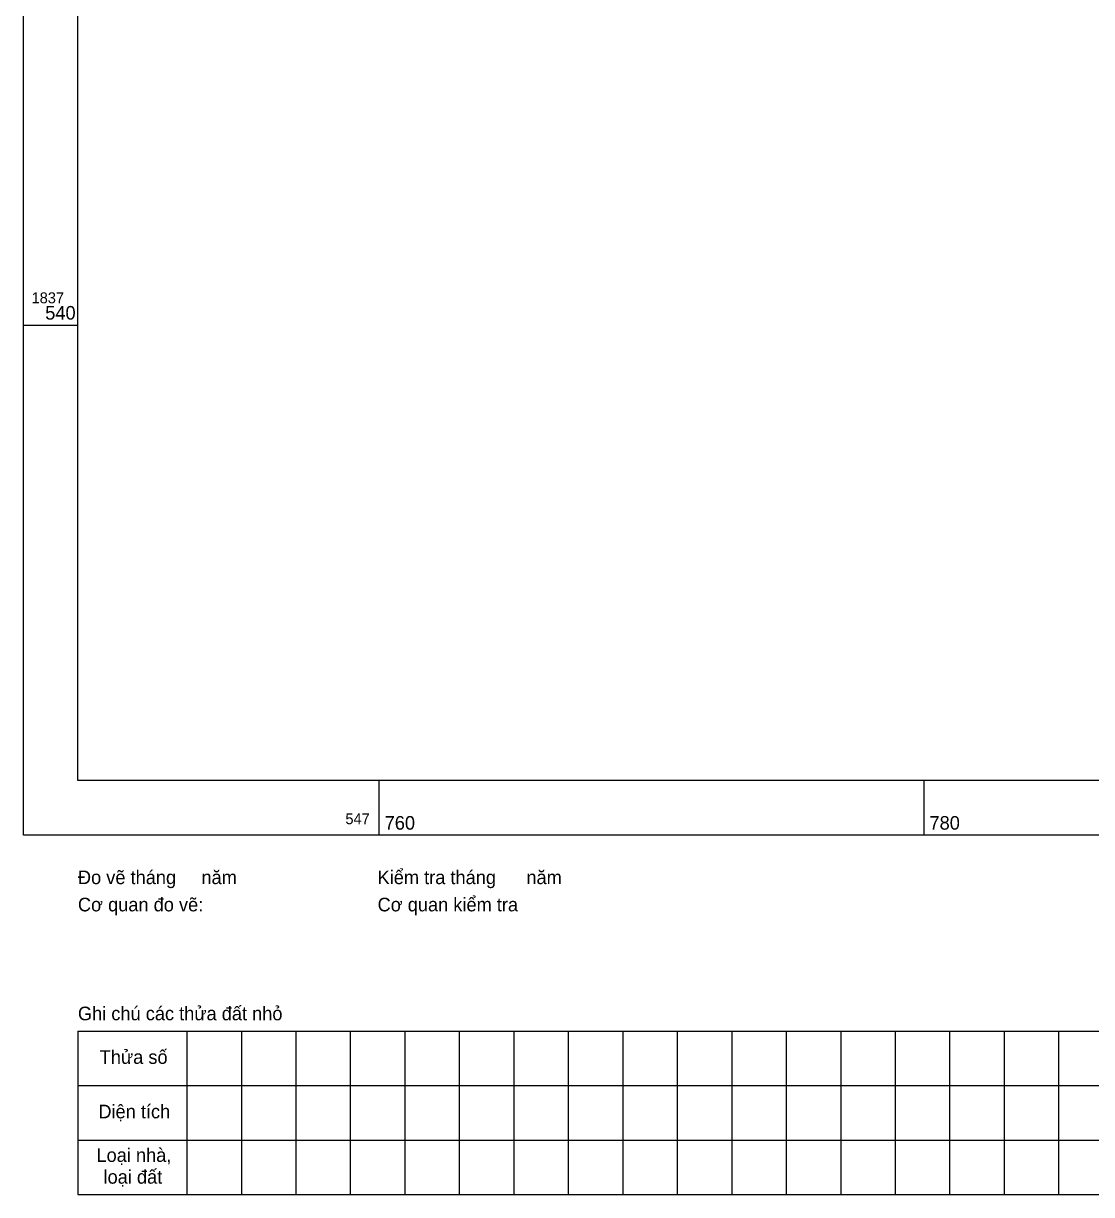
# Model space of a CAD drawing. Extents: x 547747 to 549324, y 1837450 to 1838029.
# Drawn here: x 548680.32 to 548719.53, y 1837449.99 to 1837493 of the extents above; entities that cross this region are included whole.
import ezdxf

# ---------------------------------------------------------------- set-up
doc = ezdxf.new("R2010")
doc.units = 0
doc.layers.add('Level 58', color=7, linetype='Continuous')

msp = doc.modelspace()

# ---------------------------------------------------------------- linework, layer by layer
at = {"layer": 'Level 58'}
for p, q in [((548680.32, 1837481.92), (548682.32, 1837481.92)), ((548680.32, 1837481.92), (548682.32, 1837481.92)), ((548680.32, 1837481.92), (548682.32, 1837481.92)), ((548680.32, 1837481.92), (548682.32, 1837481.92)), ((548680.32, 1837481.92), (548682.32, 1837481.92)), ((548693.38, 1837463.19), (548693.38, 1837465.19)), ((548693.38, 1837463.19), (548693.38, 1837465.19)), ((548693.38, 1837463.19), (548693.38, 1837465.19)), ((548693.38, 1837463.19), (548693.38, 1837465.19)), ((548693.38, 1837463.19), (548693.38, 1837465.19)), ((548713.38, 1837463.19), (548713.38, 1837465.19)), ((548713.38, 1837463.19), (548713.38, 1837465.19)), ((548713.38, 1837463.19), (548713.38, 1837465.19)), ((548713.38, 1837463.19), (548713.38, 1837465.19)), ((548713.38, 1837463.19), (548713.38, 1837465.19)), ((548682.32, 1837455.99), (548684.32, 1837455.99)), ((548682.32, 1837455.99), (548682.32, 1837449.99)), ((548682.32, 1837455.99), (548684.32, 1837455.99)), ((548682.32, 1837455.99), (548682.32, 1837449.99)), ((548682.32, 1837455.99), (548684.32, 1837455.99)), ((548682.32, 1837455.99), (548682.32, 1837449.99)), ((548682.32, 1837455.99), (548684.32, 1837455.99)), ((548682.32, 1837455.99), (548682.32, 1837449.99)), ((548682.32, 1837455.99), (548684.32, 1837455.99)), ((548682.32, 1837455.99), (548682.32, 1837449.99)), ((548684.32, 1837455.99), (548686.32, 1837455.99)), ((548684.32, 1837455.99), (548686.32, 1837455.99)), ((548684.32, 1837455.99), (548686.32, 1837455.99)), ((548684.32, 1837455.99), (548686.32, 1837455.99)), ((548684.32, 1837455.99), (548686.32, 1837455.99)), ((548686.32, 1837455.99), (548688.32, 1837455.99)), ((548686.32, 1837455.99), (548686.32, 1837449.99)), ((548686.32, 1837455.99), (548688.32, 1837455.99)), ((548686.32, 1837455.99), (548686.32, 1837449.99)), ((548686.32, 1837455.99), (548688.32, 1837455.99)), ((548686.32, 1837455.99), (548686.32, 1837449.99)), ((548686.32, 1837455.99), (548688.32, 1837455.99)), ((548686.32, 1837455.99), (548686.32, 1837449.99)), ((548686.32, 1837455.99), (548688.32, 1837455.99)), ((548686.32, 1837455.99), (548686.32, 1837449.99)), ((548688.32, 1837455.99), (548690.32, 1837455.99)), ((548688.32, 1837455.99), (548688.32, 1837449.99)), ((548688.32, 1837455.99), (548690.32, 1837455.99)), ((548688.32, 1837455.99), (548688.32, 1837449.99)), ((548688.32, 1837455.99), (548690.32, 1837455.99)), ((548688.32, 1837455.99), (548688.32, 1837449.99)), ((548688.32, 1837455.99), (548690.32, 1837455.99)), ((548688.32, 1837455.99), (548688.32, 1837449.99)), ((548688.32, 1837455.99), (548690.32, 1837455.99)), ((548688.32, 1837455.99), (548688.32, 1837449.99)), ((548690.32, 1837455.99), (548692.32, 1837455.99)), ((548690.32, 1837455.99), (548690.32, 1837449.99)), ((548690.32, 1837455.99), (548692.32, 1837455.99)), ((548690.32, 1837455.99), (548690.32, 1837449.99)), ((548690.32, 1837455.99), (548692.32, 1837455.99)), ((548690.32, 1837455.99), (548690.32, 1837449.99)), ((548690.32, 1837455.99), (548692.32, 1837455.99)), ((548690.32, 1837455.99), (548690.32, 1837449.99)), ((548690.32, 1837455.99), (548692.32, 1837455.99)), ((548690.32, 1837455.99), (548690.32, 1837449.99)), ((548692.32, 1837455.99), (548694.32, 1837455.99)), ((548692.32, 1837455.99), (548692.32, 1837449.99)), ((548692.32, 1837455.99), (548694.32, 1837455.99)), ((548692.32, 1837455.99), (548692.32, 1837449.99)), ((548692.32, 1837455.99), (548694.32, 1837455.99)), ((548692.32, 1837455.99), (548692.32, 1837449.99)), ((548692.32, 1837455.99), (548694.32, 1837455.99)), ((548692.32, 1837455.99), (548692.32, 1837449.99)), ((548692.32, 1837455.99), (548694.32, 1837455.99)), ((548692.32, 1837455.99), (548692.32, 1837449.99)), ((548694.32, 1837455.99), (548696.32, 1837455.99)), ((548694.32, 1837455.99), (548694.32, 1837449.99)), ((548694.32, 1837455.99), (548696.32, 1837455.99)), ((548694.32, 1837455.99), (548694.32, 1837449.99)), ((548694.32, 1837455.99), (548696.32, 1837455.99)), ((548694.32, 1837455.99), (548694.32, 1837449.99)), ((548694.32, 1837455.99), (548696.32, 1837455.99)), ((548694.32, 1837455.99), (548694.32, 1837449.99)), ((548694.32, 1837455.99), (548696.32, 1837455.99)), ((548694.32, 1837455.99), (548694.32, 1837449.99)), ((548696.32, 1837455.99), (548698.32, 1837455.99)), ((548696.32, 1837455.99), (548696.32, 1837449.99)), ((548696.32, 1837455.99), (548698.32, 1837455.99)), ((548696.32, 1837455.99), (548696.32, 1837449.99)), ((548696.32, 1837455.99), (548698.32, 1837455.99)), ((548696.32, 1837455.99), (548696.32, 1837449.99)), ((548696.32, 1837455.99), (548698.32, 1837455.99)), ((548696.32, 1837455.99), (548696.32, 1837449.99)), ((548696.32, 1837455.99), (548698.32, 1837455.99)), ((548696.32, 1837455.99), (548696.32, 1837449.99)), ((548698.32, 1837455.99), (548700.32, 1837455.99)), ((548698.32, 1837455.99), (548698.32, 1837449.99)), ((548698.32, 1837455.99), (548700.32, 1837455.99)), ((548698.32, 1837455.99), (548698.32, 1837449.99)), ((548698.32, 1837455.99), (548700.32, 1837455.99)), ((548698.32, 1837455.99), (548698.32, 1837449.99)), ((548698.32, 1837455.99), (548700.32, 1837455.99)), ((548698.32, 1837455.99), (548698.32, 1837449.99)), ((548698.32, 1837455.99), (548700.32, 1837455.99)), ((548698.32, 1837455.99), (548698.32, 1837449.99)), ((548700.32, 1837455.99), (548702.32, 1837455.99)), ((548700.32, 1837455.99), (548700.32, 1837449.99)), ((548700.32, 1837455.99), (548702.32, 1837455.99)), ((548700.32, 1837455.99), (548700.32, 1837449.99)), ((548700.32, 1837455.99), (548702.32, 1837455.99)), ((548700.32, 1837455.99), (548700.32, 1837449.99)), ((548700.32, 1837455.99), (548702.32, 1837455.99)), ((548700.32, 1837455.99), (548700.32, 1837449.99)), ((548700.32, 1837455.99), (548702.32, 1837455.99)), ((548700.32, 1837455.99), (548700.32, 1837449.99)), ((548702.32, 1837455.99), (548704.32, 1837455.99)), ((548702.32, 1837455.99), (548702.32, 1837449.99)), ((548702.32, 1837455.99), (548704.32, 1837455.99)), ((548702.32, 1837455.99), (548702.32, 1837449.99)), ((548702.32, 1837455.99), (548704.32, 1837455.99)), ((548702.32, 1837455.99), (548702.32, 1837449.99)), ((548702.32, 1837455.99), (548704.32, 1837455.99)), ((548702.32, 1837455.99), (548702.32, 1837449.99)), ((548702.32, 1837455.99), (548704.32, 1837455.99)), ((548702.32, 1837455.99), (548702.32, 1837449.99)), ((548704.32, 1837455.99), (548706.32, 1837455.99)), ((548704.32, 1837455.99), (548704.32, 1837449.99)), ((548704.32, 1837455.99), (548706.32, 1837455.99)), ((548704.32, 1837455.99), (548704.32, 1837449.99)), ((548704.32, 1837455.99), (548706.32, 1837455.99)), ((548704.32, 1837455.99), (548704.32, 1837449.99)), ((548704.32, 1837455.99), (548706.32, 1837455.99)), ((548704.32, 1837455.99), (548704.32, 1837449.99)), ((548704.32, 1837455.99), (548706.32, 1837455.99)), ((548704.32, 1837455.99), (548704.32, 1837449.99)), ((548706.32, 1837455.99), (548708.32, 1837455.99)), ((548706.32, 1837455.99), (548706.32, 1837449.99)), ((548706.32, 1837455.99), (548708.32, 1837455.99)), ((548706.32, 1837455.99), (548706.32, 1837449.99)), ((548706.32, 1837455.99), (548708.32, 1837455.99)), ((548706.32, 1837455.99), (548706.32, 1837449.99)), ((548706.32, 1837455.99), (548708.32, 1837455.99)), ((548706.32, 1837455.99), (548706.32, 1837449.99)), ((548706.32, 1837455.99), (548708.32, 1837455.99)), ((548706.32, 1837455.99), (548706.32, 1837449.99)), ((548708.32, 1837455.99), (548710.32, 1837455.99)), ((548708.32, 1837455.99), (548708.32, 1837449.99)), ((548708.32, 1837455.99), (548710.32, 1837455.99)), ((548708.32, 1837455.99), (548708.32, 1837449.99)), ((548708.32, 1837455.99), (548710.32, 1837455.99)), ((548708.32, 1837455.99), (548708.32, 1837449.99)), ((548708.32, 1837455.99), (548710.32, 1837455.99)), ((548708.32, 1837455.99), (548708.32, 1837449.99)), ((548708.32, 1837455.99), (548710.32, 1837455.99)), ((548708.32, 1837455.99), (548708.32, 1837449.99)), ((548710.32, 1837455.99), (548712.32, 1837455.99)), ((548710.32, 1837455.99), (548710.32, 1837449.99)), ((548710.32, 1837455.99), (548712.32, 1837455.99)), ((548710.32, 1837455.99), (548710.32, 1837449.99)), ((548710.32, 1837455.99), (548712.32, 1837455.99)), ((548710.32, 1837455.99), (548710.32, 1837449.99)), ((548710.32, 1837455.99), (548712.32, 1837455.99)), ((548710.32, 1837455.99), (548710.32, 1837449.99)), ((548710.32, 1837455.99), (548712.32, 1837455.99)), ((548710.32, 1837455.99), (548710.32, 1837449.99)), ((548712.32, 1837455.99), (548714.32, 1837455.99)), ((548712.32, 1837455.99), (548712.32, 1837449.99)), ((548712.32, 1837455.99), (548714.32, 1837455.99)), ((548712.32, 1837455.99), (548712.32, 1837449.99)), ((548712.32, 1837455.99), (548714.32, 1837455.99)), ((548712.32, 1837455.99), (548712.32, 1837449.99)), ((548712.32, 1837455.99), (548714.32, 1837455.99)), ((548712.32, 1837455.99), (548712.32, 1837449.99)), ((548712.32, 1837455.99), (548714.32, 1837455.99)), ((548712.32, 1837455.99), (548712.32, 1837449.99)), ((548714.32, 1837455.99), (548716.32, 1837455.99)), ((548714.32, 1837455.99), (548714.32, 1837449.99)), ((548714.32, 1837455.99), (548716.32, 1837455.99)), ((548714.32, 1837455.99), (548714.32, 1837449.99)), ((548714.32, 1837455.99), (548716.32, 1837455.99)), ((548714.32, 1837455.99), (548714.32, 1837449.99)), ((548714.32, 1837455.99), (548716.32, 1837455.99)), ((548714.32, 1837455.99), (548714.32, 1837449.99)), ((548714.32, 1837455.99), (548716.32, 1837455.99)), ((548714.32, 1837455.99), (548714.32, 1837449.99)), ((548716.32, 1837455.99), (548718.32, 1837455.99)), ((548716.32, 1837455.99), (548716.32, 1837449.99)), ((548716.32, 1837455.99), (548718.32, 1837455.99)), ((548716.32, 1837455.99), (548716.32, 1837449.99)), ((548716.32, 1837455.99), (548718.32, 1837455.99)), ((548716.32, 1837455.99), (548716.32, 1837449.99)), ((548716.32, 1837455.99), (548718.32, 1837455.99)), ((548716.32, 1837455.99), (548716.32, 1837449.99)), ((548716.32, 1837455.99), (548718.32, 1837455.99)), ((548716.32, 1837455.99), (548716.32, 1837449.99)), ((548718.32, 1837455.99), (548720.32, 1837455.99)), ((548718.32, 1837455.99), (548718.32, 1837449.99)), ((548718.32, 1837455.99), (548720.32, 1837455.99)), ((548718.32, 1837455.99), (548718.32, 1837449.99)), ((548718.32, 1837455.99), (548720.32, 1837455.99)), ((548718.32, 1837455.99), (548718.32, 1837449.99)), ((548718.32, 1837455.99), (548720.32, 1837455.99)), ((548718.32, 1837455.99), (548718.32, 1837449.99)), ((548718.32, 1837455.99), (548720.32, 1837455.99)), ((548718.32, 1837455.99), (548718.32, 1837449.99)), ((548682.32, 1837453.99), (548684.32, 1837453.99)), ((548682.32, 1837453.99), (548684.32, 1837453.99)), ((548682.32, 1837453.99), (548684.32, 1837453.99)), ((548682.32, 1837453.99), (548684.32, 1837453.99)), ((548682.32, 1837453.99), (548684.32, 1837453.99)), ((548684.32, 1837453.99), (548686.32, 1837453.99)), ((548684.32, 1837453.99), (548686.32, 1837453.99)), ((548684.32, 1837453.99), (548686.32, 1837453.99)), ((548684.32, 1837453.99), (548686.32, 1837453.99)), ((548684.32, 1837453.99), (548686.32, 1837453.99)), ((548686.32, 1837453.99), (548688.32, 1837453.99)), ((548686.32, 1837453.99), (548688.32, 1837453.99)), ((548686.32, 1837453.99), (548688.32, 1837453.99)), ((548686.32, 1837453.99), (548688.32, 1837453.99)), ((548686.32, 1837453.99), (548688.32, 1837453.99)), ((548688.32, 1837453.99), (548690.32, 1837453.99)), ((548688.32, 1837453.99), (548690.32, 1837453.99)), ((548688.32, 1837453.99), (548690.32, 1837453.99)), ((548688.32, 1837453.99), (548690.32, 1837453.99)), ((548688.32, 1837453.99), (548690.32, 1837453.99)), ((548690.32, 1837453.99), (548692.32, 1837453.99)), ((548690.32, 1837453.99), (548692.32, 1837453.99)), ((548690.32, 1837453.99), (548692.32, 1837453.99)), ((548690.32, 1837453.99), (548692.32, 1837453.99)), ((548690.32, 1837453.99), (548692.32, 1837453.99)), ((548692.32, 1837453.99), (548694.32, 1837453.99)), ((548692.32, 1837453.99), (548694.32, 1837453.99)), ((548692.32, 1837453.99), (548694.32, 1837453.99)), ((548692.32, 1837453.99), (548694.32, 1837453.99)), ((548692.32, 1837453.99), (548694.32, 1837453.99)), ((548694.32, 1837453.99), (548696.32, 1837453.99)), ((548694.32, 1837453.99), (548696.32, 1837453.99)), ((548694.32, 1837453.99), (548696.32, 1837453.99)), ((548694.32, 1837453.99), (548696.32, 1837453.99)), ((548694.32, 1837453.99), (548696.32, 1837453.99)), ((548696.32, 1837453.99), (548698.32, 1837453.99)), ((548696.32, 1837453.99), (548698.32, 1837453.99)), ((548696.32, 1837453.99), (548698.32, 1837453.99)), ((548696.32, 1837453.99), (548698.32, 1837453.99)), ((548696.32, 1837453.99), (548698.32, 1837453.99)), ((548698.32, 1837453.99), (548700.32, 1837453.99)), ((548698.32, 1837453.99), (548700.32, 1837453.99)), ((548698.32, 1837453.99), (548700.32, 1837453.99)), ((548698.32, 1837453.99), (548700.32, 1837453.99)), ((548698.32, 1837453.99), (548700.32, 1837453.99)), ((548700.32, 1837453.99), (548702.32, 1837453.99)), ((548700.32, 1837453.99), (548702.32, 1837453.99)), ((548700.32, 1837453.99), (548702.32, 1837453.99)), ((548700.32, 1837453.99), (548702.32, 1837453.99)), ((548700.32, 1837453.99), (548702.32, 1837453.99)), ((548702.32, 1837453.99), (548704.32, 1837453.99)), ((548702.32, 1837453.99), (548704.32, 1837453.99)), ((548702.32, 1837453.99), (548704.32, 1837453.99)), ((548702.32, 1837453.99), (548704.32, 1837453.99)), ((548702.32, 1837453.99), (548704.32, 1837453.99)), ((548704.32, 1837453.99), (548706.32, 1837453.99)), ((548704.32, 1837453.99), (548706.32, 1837453.99)), ((548704.32, 1837453.99), (548706.32, 1837453.99)), ((548704.32, 1837453.99), (548706.32, 1837453.99)), ((548704.32, 1837453.99), (548706.32, 1837453.99)), ((548706.32, 1837453.99), (548708.32, 1837453.99)), ((548706.32, 1837453.99), (548708.32, 1837453.99)), ((548706.32, 1837453.99), (548708.32, 1837453.99)), ((548706.32, 1837453.99), (548708.32, 1837453.99)), ((548706.32, 1837453.99), (548708.32, 1837453.99)), ((548708.32, 1837453.99), (548710.32, 1837453.99)), ((548708.32, 1837453.99), (548710.32, 1837453.99)), ((548708.32, 1837453.99), (548710.32, 1837453.99)), ((548708.32, 1837453.99), (548710.32, 1837453.99)), ((548708.32, 1837453.99), (548710.32, 1837453.99)), ((548710.32, 1837453.99), (548712.32, 1837453.99)), ((548710.32, 1837453.99), (548712.32, 1837453.99)), ((548710.32, 1837453.99), (548712.32, 1837453.99)), ((548710.32, 1837453.99), (548712.32, 1837453.99)), ((548710.32, 1837453.99), (548712.32, 1837453.99)), ((548712.32, 1837453.99), (548714.32, 1837453.99)), ((548712.32, 1837453.99), (548714.32, 1837453.99)), ((548712.32, 1837453.99), (548714.32, 1837453.99)), ((548712.32, 1837453.99), (548714.32, 1837453.99)), ((548712.32, 1837453.99), (548714.32, 1837453.99)), ((548714.32, 1837453.99), (548716.32, 1837453.99)), ((548714.32, 1837453.99), (548716.32, 1837453.99)), ((548714.32, 1837453.99), (548716.32, 1837453.99)), ((548714.32, 1837453.99), (548716.32, 1837453.99)), ((548714.32, 1837453.99), (548716.32, 1837453.99)), ((548716.32, 1837453.99), (548718.32, 1837453.99)), ((548716.32, 1837453.99), (548718.32, 1837453.99)), ((548716.32, 1837453.99), (548718.32, 1837453.99)), ((548716.32, 1837453.99), (548718.32, 1837453.99)), ((548716.32, 1837453.99), (548718.32, 1837453.99)), ((548718.32, 1837453.99), (548720.32, 1837453.99)), ((548718.32, 1837453.99), (548720.32, 1837453.99)), ((548718.32, 1837453.99), (548720.32, 1837453.99)), ((548718.32, 1837453.99), (548720.32, 1837453.99)), ((548718.32, 1837453.99), (548720.32, 1837453.99)), ((548682.32, 1837451.99), (548684.32, 1837451.99)), ((548682.32, 1837451.99), (548684.32, 1837451.99)), ((548682.32, 1837451.99), (548684.32, 1837451.99)), ((548682.32, 1837451.99), (548684.32, 1837451.99)), ((548682.32, 1837451.99), (548684.32, 1837451.99)), ((548684.32, 1837451.99), (548686.32, 1837451.99)), ((548684.32, 1837451.99), (548686.32, 1837451.99)), ((548684.32, 1837451.99), (548686.32, 1837451.99)), ((548684.32, 1837451.99), (548686.32, 1837451.99)), ((548684.32, 1837451.99), (548686.32, 1837451.99)), ((548686.32, 1837451.99), (548688.32, 1837451.99)), ((548686.32, 1837451.99), (548688.32, 1837451.99)), ((548686.32, 1837451.99), (548688.32, 1837451.99)), ((548686.32, 1837451.99), (548688.32, 1837451.99)), ((548686.32, 1837451.99), (548688.32, 1837451.99)), ((548688.32, 1837451.99), (548690.32, 1837451.99)), ((548688.32, 1837451.99), (548690.32, 1837451.99)), ((548688.32, 1837451.99), (548690.32, 1837451.99)), ((548688.32, 1837451.99), (548690.32, 1837451.99)), ((548688.32, 1837451.99), (548690.32, 1837451.99)), ((548690.32, 1837451.99), (548692.32, 1837451.99)), ((548690.32, 1837451.99), (548692.32, 1837451.99)), ((548690.32, 1837451.99), (548692.32, 1837451.99)), ((548690.32, 1837451.99), (548692.32, 1837451.99)), ((548690.32, 1837451.99), (548692.32, 1837451.99)), ((548692.32, 1837451.99), (548694.32, 1837451.99)), ((548692.32, 1837451.99), (548694.32, 1837451.99)), ((548692.32, 1837451.99), (548694.32, 1837451.99)), ((548692.32, 1837451.99), (548694.32, 1837451.99)), ((548692.32, 1837451.99), (548694.32, 1837451.99)), ((548694.32, 1837451.99), (548696.32, 1837451.99)), ((548694.32, 1837451.99), (548696.32, 1837451.99)), ((548694.32, 1837451.99), (548696.32, 1837451.99)), ((548694.32, 1837451.99), (548696.32, 1837451.99)), ((548694.32, 1837451.99), (548696.32, 1837451.99)), ((548696.32, 1837451.99), (548698.32, 1837451.99)), ((548696.32, 1837451.99), (548698.32, 1837451.99)), ((548696.32, 1837451.99), (548698.32, 1837451.99)), ((548696.32, 1837451.99), (548698.32, 1837451.99)), ((548696.32, 1837451.99), (548698.32, 1837451.99)), ((548698.32, 1837451.99), (548700.32, 1837451.99)), ((548698.32, 1837451.99), (548700.32, 1837451.99)), ((548698.32, 1837451.99), (548700.32, 1837451.99)), ((548698.32, 1837451.99), (548700.32, 1837451.99)), ((548698.32, 1837451.99), (548700.32, 1837451.99)), ((548700.32, 1837451.99), (548702.32, 1837451.99)), ((548700.32, 1837451.99), (548702.32, 1837451.99)), ((548700.32, 1837451.99), (548702.32, 1837451.99)), ((548700.32, 1837451.99), (548702.32, 1837451.99)), ((548700.32, 1837451.99), (548702.32, 1837451.99)), ((548702.32, 1837451.99), (548704.32, 1837451.99)), ((548702.32, 1837451.99), (548704.32, 1837451.99)), ((548702.32, 1837451.99), (548704.32, 1837451.99)), ((548702.32, 1837451.99), (548704.32, 1837451.99)), ((548702.32, 1837451.99), (548704.32, 1837451.99)), ((548704.32, 1837451.99), (548706.32, 1837451.99)), ((548704.32, 1837451.99), (548706.32, 1837451.99)), ((548704.32, 1837451.99), (548706.32, 1837451.99)), ((548704.32, 1837451.99), (548706.32, 1837451.99)), ((548704.32, 1837451.99), (548706.32, 1837451.99)), ((548706.32, 1837451.99), (548708.32, 1837451.99)), ((548706.32, 1837451.99), (548708.32, 1837451.99)), ((548706.32, 1837451.99), (548708.32, 1837451.99)), ((548706.32, 1837451.99), (548708.32, 1837451.99)), ((548706.32, 1837451.99), (548708.32, 1837451.99)), ((548708.32, 1837451.99), (548710.32, 1837451.99)), ((548708.32, 1837451.99), (548710.32, 1837451.99)), ((548708.32, 1837451.99), (548710.32, 1837451.99)), ((548708.32, 1837451.99), (548710.32, 1837451.99)), ((548708.32, 1837451.99), (548710.32, 1837451.99)), ((548710.32, 1837451.99), (548712.32, 1837451.99)), ((548710.32, 1837451.99), (548712.32, 1837451.99)), ((548710.32, 1837451.99), (548712.32, 1837451.99)), ((548710.32, 1837451.99), (548712.32, 1837451.99)), ((548710.32, 1837451.99), (548712.32, 1837451.99)), ((548712.32, 1837451.99), (548714.32, 1837451.99)), ((548712.32, 1837451.99), (548714.32, 1837451.99)), ((548712.32, 1837451.99), (548714.32, 1837451.99)), ((548712.32, 1837451.99), (548714.32, 1837451.99)), ((548712.32, 1837451.99), (548714.32, 1837451.99)), ((548714.32, 1837451.99), (548716.32, 1837451.99)), ((548714.32, 1837451.99), (548716.32, 1837451.99)), ((548714.32, 1837451.99), (548716.32, 1837451.99)), ((548714.32, 1837451.99), (548716.32, 1837451.99)), ((548714.32, 1837451.99), (548716.32, 1837451.99)), ((548716.32, 1837451.99), (548718.32, 1837451.99)), ((548716.32, 1837451.99), (548718.32, 1837451.99)), ((548716.32, 1837451.99), (548718.32, 1837451.99)), ((548716.32, 1837451.99), (548718.32, 1837451.99)), ((548716.32, 1837451.99), (548718.32, 1837451.99)), ((548718.32, 1837451.99), (548720.32, 1837451.99)), ((548718.32, 1837451.99), (548720.32, 1837451.99)), ((548718.32, 1837451.99), (548720.32, 1837451.99)), ((548718.32, 1837451.99), (548720.32, 1837451.99)), ((548718.32, 1837451.99), (548720.32, 1837451.99)), ((548682.32, 1837449.99), (548684.32, 1837449.99)), ((548682.32, 1837449.99), (548684.32, 1837449.99)), ((548682.32, 1837449.99), (548684.32, 1837449.99)), ((548682.32, 1837449.99), (548684.32, 1837449.99)), ((548682.32, 1837449.99), (548684.32, 1837449.99)), ((548684.32, 1837449.99), (548686.32, 1837449.99)), ((548684.32, 1837449.99), (548686.32, 1837449.99)), ((548684.32, 1837449.99), (548686.32, 1837449.99)), ((548684.32, 1837449.99), (548686.32, 1837449.99)), ((548684.32, 1837449.99), (548686.32, 1837449.99)), ((548686.32, 1837449.99), (548688.32, 1837449.99)), ((548686.32, 1837449.99), (548688.32, 1837449.99)), ((548686.32, 1837449.99), (548688.32, 1837449.99)), ((548686.32, 1837449.99), (548688.32, 1837449.99)), ((548686.32, 1837449.99), (548688.32, 1837449.99)), ((548688.32, 1837449.99), (548690.32, 1837449.99)), ((548688.32, 1837449.99), (548690.32, 1837449.99)), ((548688.32, 1837449.99), (548690.32, 1837449.99)), ((548688.32, 1837449.99), (548690.32, 1837449.99)), ((548688.32, 1837449.99), (548690.32, 1837449.99)), ((548690.32, 1837449.99), (548692.32, 1837449.99)), ((548690.32, 1837449.99), (548692.32, 1837449.99)), ((548690.32, 1837449.99), (548692.32, 1837449.99)), ((548690.32, 1837449.99), (548692.32, 1837449.99)), ((548690.32, 1837449.99), (548692.32, 1837449.99)), ((548692.32, 1837449.99), (548694.32, 1837449.99)), ((548692.32, 1837449.99), (548694.32, 1837449.99)), ((548692.32, 1837449.99), (548694.32, 1837449.99)), ((548692.32, 1837449.99), (548694.32, 1837449.99)), ((548692.32, 1837449.99), (548694.32, 1837449.99)), ((548694.32, 1837449.99), (548696.32, 1837449.99)), ((548694.32, 1837449.99), (548696.32, 1837449.99)), ((548694.32, 1837449.99), (548696.32, 1837449.99)), ((548694.32, 1837449.99), (548696.32, 1837449.99)), ((548694.32, 1837449.99), (548696.32, 1837449.99)), ((548696.32, 1837449.99), (548698.32, 1837449.99)), ((548696.32, 1837449.99), (548698.32, 1837449.99)), ((548696.32, 1837449.99), (548698.32, 1837449.99)), ((548696.32, 1837449.99), (548698.32, 1837449.99)), ((548696.32, 1837449.99), (548698.32, 1837449.99)), ((548698.32, 1837449.99), (548700.32, 1837449.99)), ((548698.32, 1837449.99), (548700.32, 1837449.99)), ((548698.32, 1837449.99), (548700.32, 1837449.99)), ((548698.32, 1837449.99), (548700.32, 1837449.99)), ((548698.32, 1837449.99), (548700.32, 1837449.99)), ((548700.32, 1837449.99), (548702.32, 1837449.99)), ((548700.32, 1837449.99), (548702.32, 1837449.99)), ((548700.32, 1837449.99), (548702.32, 1837449.99)), ((548700.32, 1837449.99), (548702.32, 1837449.99)), ((548700.32, 1837449.99), (548702.32, 1837449.99)), ((548702.32, 1837449.99), (548704.32, 1837449.99)), ((548702.32, 1837449.99), (548704.32, 1837449.99)), ((548702.32, 1837449.99), (548704.32, 1837449.99)), ((548702.32, 1837449.99), (548704.32, 1837449.99)), ((548702.32, 1837449.99), (548704.32, 1837449.99)), ((548704.32, 1837449.99), (548706.32, 1837449.99)), ((548704.32, 1837449.99), (548706.32, 1837449.99)), ((548704.32, 1837449.99), (548706.32, 1837449.99)), ((548704.32, 1837449.99), (548706.32, 1837449.99)), ((548704.32, 1837449.99), (548706.32, 1837449.99)), ((548706.32, 1837449.99), (548708.32, 1837449.99)), ((548706.32, 1837449.99), (548708.32, 1837449.99)), ((548706.32, 1837449.99), (548708.32, 1837449.99)), ((548706.32, 1837449.99), (548708.32, 1837449.99)), ((548706.32, 1837449.99), (548708.32, 1837449.99)), ((548708.32, 1837449.99), (548710.32, 1837449.99)), ((548708.32, 1837449.99), (548710.32, 1837449.99)), ((548708.32, 1837449.99), (548710.32, 1837449.99)), ((548708.32, 1837449.99), (548710.32, 1837449.99)), ((548708.32, 1837449.99), (548710.32, 1837449.99)), ((548710.32, 1837449.99), (548712.32, 1837449.99)), ((548710.32, 1837449.99), (548712.32, 1837449.99)), ((548710.32, 1837449.99), (548712.32, 1837449.99)), ((548710.32, 1837449.99), (548712.32, 1837449.99)), ((548710.32, 1837449.99), (548712.32, 1837449.99)), ((548712.32, 1837449.99), (548714.32, 1837449.99)), ((548712.32, 1837449.99), (548714.32, 1837449.99)), ((548712.32, 1837449.99), (548714.32, 1837449.99)), ((548712.32, 1837449.99), (548714.32, 1837449.99)), ((548712.32, 1837449.99), (548714.32, 1837449.99)), ((548714.32, 1837449.99), (548716.32, 1837449.99)), ((548714.32, 1837449.99), (548716.32, 1837449.99)), ((548714.32, 1837449.99), (548716.32, 1837449.99)), ((548714.32, 1837449.99), (548716.32, 1837449.99)), ((548714.32, 1837449.99), (548716.32, 1837449.99)), ((548716.32, 1837449.99), (548718.32, 1837449.99)), ((548716.32, 1837449.99), (548718.32, 1837449.99)), ((548716.32, 1837449.99), (548718.32, 1837449.99)), ((548716.32, 1837449.99), (548718.32, 1837449.99)), ((548716.32, 1837449.99), (548718.32, 1837449.99)), ((548718.32, 1837449.99), (548720.32, 1837449.99)), ((548718.32, 1837449.99), (548720.32, 1837449.99)), ((548718.32, 1837449.99), (548720.32, 1837449.99)), ((548718.32, 1837449.99), (548720.32, 1837449.99)), ((548718.32, 1837449.99), (548720.32, 1837449.99))]:
    msp.add_line(p, q, dxfattribs=at)
for points in [[(548680.32, 1837463.19), (548680.32, 1837963.29), (549017.69, 1837963.29), (549017.69, 1837463.19)], [(548680.32, 1837463.19), (548680.32, 1837963.29), (549017.69, 1837963.29), (549017.69, 1837463.19)], [(548680.32, 1837463.19), (548680.32, 1837963.29), (549017.69, 1837963.29), (549017.69, 1837463.19)], [(548680.32, 1837463.19), (548680.32, 1837963.29), (549017.69, 1837963.29), (549017.69, 1837463.19)], [(548680.32, 1837463.19), (548680.32, 1837963.29), (549017.69, 1837963.29), (549017.69, 1837463.19)], [(548682.32, 1837961.29), (549015.69, 1837961.29), (549015.69, 1837465.19), (548682.32, 1837465.19)], [(548682.32, 1837465.19), (548682.32, 1837961.29), (549015.69, 1837961.29), (549015.69, 1837465.19)], [(548682.32, 1837465.19), (548682.32, 1837961.29), (549015.69, 1837961.29), (549015.69, 1837465.19)], [(548682.32, 1837465.19), (548682.32, 1837961.29), (549015.69, 1837961.29), (549015.69, 1837465.19)], [(548682.32, 1837465.19), (548682.32, 1837961.29), (549015.69, 1837961.29), (549015.69, 1837465.19)], [(548682.32, 1837465.19), (548682.32, 1837961.29), (549015.69, 1837961.29), (549015.69, 1837465.19)]]:
    msp.add_lwpolyline(points, close=True, dxfattribs=at)

# ---------------------------------------------------------------- texts
for s, height, p in [('1837', 0.4, (548680.62, 1837482.72)), ('1837', 0.4, (548680.62, 1837482.72)), ('1837', 0.4, (548680.62, 1837482.72)), ('1837', 0.4, (548680.62, 1837482.72)), ('1837', 0.4, (548680.62, 1837482.72)), ('540', 0.5, (548681.12, 1837482.12)), ('540', 0.5, (548681.12, 1837482.12)), ('540', 0.5, (548681.12, 1837482.12)), ('540', 0.5, (548681.12, 1837482.12)), ('540', 0.5, (548681.12, 1837482.12)), ('547', 0.4, (548692.14, 1837463.59)), ('547', 0.4, (548692.14, 1837463.59)), ('547', 0.4, (548692.14, 1837463.59)), ('547', 0.4, (548692.14, 1837463.59)), ('547', 0.4, (548692.14, 1837463.59)), ('760', 0.5, (548693.58, 1837463.39)), ('760', 0.5, (548693.58, 1837463.39)), ('760', 0.5, (548693.58, 1837463.39)), ('760', 0.5, (548693.58, 1837463.39)), ('760', 0.5, (548693.58, 1837463.39)), ('780', 0.5, (548713.58, 1837463.39)), ('780', 0.5, (548713.58, 1837463.39)), ('780', 0.5, (548713.58, 1837463.39)), ('780', 0.5, (548713.58, 1837463.39)), ('780', 0.5, (548713.58, 1837463.39)), ('Đo vẽ tháng     năm', 0.49998, (548682.32, 1837461.39)), ('Đo vẽ tháng     năm', 0.49998, (548682.32, 1837461.39)), ('Đo vẽ tháng     năm', 0.49998, (548682.32, 1837461.39)), ('Đo vẽ tháng     năm', 0.49998, (548682.32, 1837461.39)), ('Đo vẽ tháng     năm', 0.49998, (548682.32, 1837461.39)), ('Kiểm tra tháng      năm', 0.49998, (548693.32, 1837461.39)), ('Kiểm tra tháng      năm', 0.49998, (548693.32, 1837461.39)), ('Kiểm tra tháng      năm', 0.49998, (548693.32, 1837461.39)), ('Kiểm tra tháng      năm', 0.49998, (548693.32, 1837461.39)), ('Kiểm tra tháng      năm', 0.49998, (548693.32, 1837461.39)), ('Cơ quan kiểm tra', 0.49998, (548693.32, 1837460.39)), ('Cơ quan kiểm tra', 0.49998, (548693.32, 1837460.39)), ('Cơ quan kiểm tra', 0.49998, (548693.32, 1837460.39)), ('Cơ quan kiểm tra', 0.49998, (548693.32, 1837460.39)), ('Cơ quan kiểm tra', 0.49998, (548693.32, 1837460.39)), ('Cơ quan đo vẽ:', 0.49998, (548682.32, 1837460.39)), ('Cơ quan đo vẽ:', 0.49998, (548682.32, 1837460.39)), ('Cơ quan đo vẽ:', 0.49998, (548682.32, 1837460.39)), ('Cơ quan đo vẽ:', 0.49998, (548682.32, 1837460.39)), ('Cơ quan đo vẽ:', 0.49998, (548682.32, 1837460.39)), ('Ghi chú các thửa đất nhỏ', 0.49998, (548682.32, 1837456.39)), ('Ghi chú các thửa đất nhỏ', 0.49998, (548682.32, 1837456.39)), ('Ghi chú các thửa đất nhỏ', 0.49998, (548682.32, 1837456.39)), ('Ghi chú các thửa đất nhỏ', 0.49998, (548682.32, 1837456.39)), ('Ghi chú các thửa đất nhỏ', 0.49998, (548682.32, 1837456.39)), ('Thửa số', 0.5, (548683.12, 1837454.79)), ('Thửa số', 0.5, (548683.12, 1837454.79)), ('Thửa số', 0.5, (548683.12, 1837454.79)), ('Thửa số', 0.5, (548683.12, 1837454.79)), ('Thửa số', 0.5, (548683.12, 1837454.79)), ('Diện tích', 0.5, (548683.07, 1837452.79)), ('Diện tích', 0.5, (548683.07, 1837452.79)), ('Diện tích', 0.5, (548683.07, 1837452.79)), ('Diện tích', 0.5, (548683.07, 1837452.79)), ('Diện tích', 0.5, (548683.07, 1837452.79)), ('Loại nhà,', 0.5, (548683, 1837451.19)), ('Loại nhà,', 0.5, (548683, 1837451.19)), ('Loại nhà,', 0.5, (548683, 1837451.19)), ('Loại nhà,', 0.5, (548683, 1837451.19)), ('Loại nhà,', 0.5, (548683, 1837451.19)), ('loại đất', 0.5, (548683.26, 1837450.39)), ('loại đất', 0.5, (548683.26, 1837450.39)), ('loại đất', 0.5, (548683.26, 1837450.39)), ('loại đất', 0.5, (548683.26, 1837450.39)), ('loại đất', 0.5, (548683.26, 1837450.39))]:
    msp.add_text(s, height=height, dxfattribs=at).set_placement(p)

doc.saveas('drawing.dxf')
